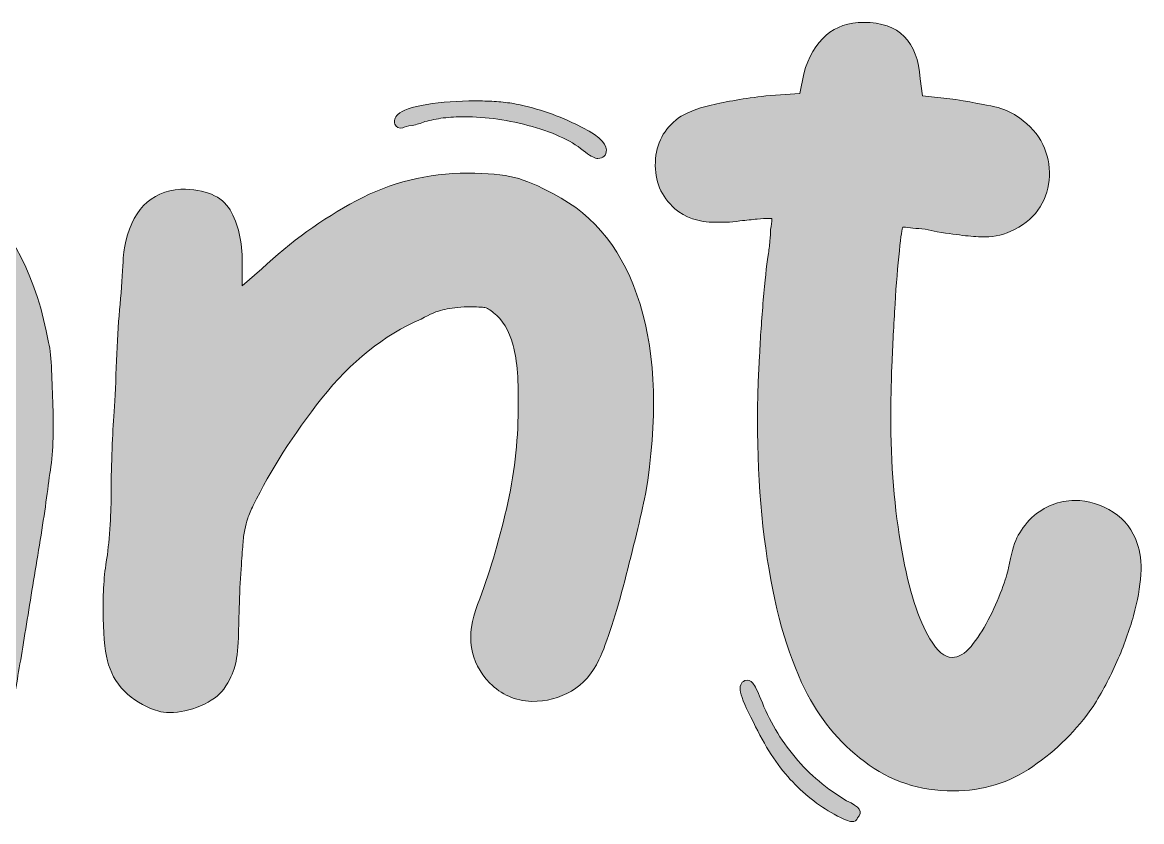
# Model space of a CAD drawing. Header units: inches. Extents: x 152 to 928, y -868 to -212.
# Drawn here: x 433.8 to 635.6, y -716.1 to -572 of the extents above; entities that cross this region are included whole.
import ezdxf

# ---------------------------------------------------------------- set-up
doc = ezdxf.new("R2010")
doc.units = ezdxf.units.IN
doc.header["$MEASUREMENT"] = 0
doc.layers.add('Layer 1', color=7, linetype='Continuous')

# ---------------------------------------------------------------- blocks, each defined once
blk = doc.blocks.new('block 3')
at = {"layer": 'Layer 1', "true_color": 0x2a4f7b}
h = blk.add_hatch(color=167, dxfattribs=at)
h.dxf.hatch_style = 2
edge = h.paths.add_edge_path()
edge.add_spline(control_points=[(634.81, -665.92), (635.4, -667.4), (635.62, -669.28), (635.48, -671.56), (635.33, -673.84), (634.88, -676.31), (634.15, -678.96), (633.41, -681.61), (632.42, -684.37), (631.17, -687.25), (629.91, -690.12), (628.48, -692.81), (626.86, -695.32), (623.91, -699.59), (620.3, -703.2), (616.02, -706.14), (611.75, -709.09), (606.96, -710.57), (601.66, -710.57), (595.62, -710.57), (590.28, -708.8), (585.64, -705.26), (580.99, -701.73), (577.42, -697.38), (574.92, -692.22), (571.68, -685.74), (569.32, -677.27), (567.85, -666.8), (566.37, -656.34), (566, -644.78), (566.74, -632.11), (566.89, -628.87), (567.11, -625.51), (567.41, -622.05), (567.7, -618.59), (567.99, -615.9), (568.29, -613.98), (568.43, -613.1), (568.54, -612.25), (568.62, -611.44), (568.69, -610.63), (568.73, -609.93), (568.73, -609.34), (568.88, -608.61), (568.95, -607.95), (568.95, -607.35), (568.95, -607.35), (568.29, -607.35), (568.29, -607.35), (567.85, -607.35), (567.18, -607.39), (566.3, -607.47), (565.41, -607.54), (564.38, -607.65), (563.2, -607.79), (562.32, -607.95), (561.51, -608.02), (560.77, -608.02), (560.04, -608.02), (559.38, -608.02), (558.78, -608.02), (555.69, -608.02), (553.26, -607.21), (551.49, -605.59), (548.99, -603.38), (547.81, -600.58), (547.95, -597.19), (548.1, -593.8), (549.5, -591.15), (552.15, -589.23), (553.34, -588.35), (555.29, -587.57), (558.01, -586.91), (560.74, -586.25), (564.01, -585.7), (567.85, -585.25), (567.85, -585.25), (574.03, -584.81), (574.03, -584.81), (574.03, -584.81), (574.7, -581.27), (574.7, -581.27), (576.46, -575.09), (580.07, -571.99), (585.53, -571.99), (591.86, -571.99), (595.25, -575.38), (595.69, -582.16), (595.69, -582.16), (596.14, -585.25), (596.14, -585.25), (596.14, -585.25), (602.1, -585.92), (602.1, -585.92), (605.78, -586.51), (608.32, -586.99), (609.73, -587.35), (611.13, -587.72), (612.41, -588.35), (613.59, -589.23), (615.51, -590.56), (616.91, -592.14), (617.79, -593.98), (618.68, -595.83), (619.08, -597.74), (619.01, -599.73), (618.93, -601.72), (618.38, -603.56), (617.35, -605.25), (616.32, -606.95), (614.77, -608.31), (612.71, -609.34), (610.94, -610.23), (609.18, -610.67), (607.41, -610.67), (606.37, -610.67), (605.2, -610.6), (603.87, -610.45), (602.54, -610.3), (600.85, -610.08), (598.79, -609.78), (597.31, -609.34), (595.84, -609.12), (594.37, -609.12), (593.78, -608.98), (593.19, -608.9), (592.6, -608.9), (592.45, -609.05), (592.23, -610.48), (591.94, -613.21), (591.64, -615.94), (591.38, -619.14), (591.16, -622.82), (590.94, -626.51), (590.75, -630.19), (590.61, -633.87), (590.46, -637.56), (590.39, -640.51), (590.39, -642.72), (590.39, -651.7), (591.05, -659.84), (592.38, -667.14), (593.7, -674.43), (595.4, -679.77), (597.46, -683.16), (598.79, -685.37), (600.11, -686.48), (601.44, -686.48), (602.62, -686.48), (603.76, -685.81), (604.87, -684.49), (605.97, -683.16), (607, -681.58), (607.96, -679.74), (608.92, -677.89), (609.73, -676.09), (610.39, -674.32), (611.05, -672.55), (611.46, -671.23), (611.61, -670.34), (612.05, -667.99), (612.56, -666.18), (613.15, -664.93), (613.74, -663.68), (614.62, -662.46), (615.8, -661.28), (618.16, -659.22), (620.74, -658.19), (623.54, -658.19), (626.04, -658.19), (628.36, -658.89), (630.5, -660.29), (632.64, -661.69), (634.07, -663.57), (634.81, -665.92)], knot_values=[0, 0, 0, 0, 1, 1, 1, 2, 2, 2, 3, 3, 3, 4, 4, 4, 5, 5, 5, 6, 6, 6, 7, 7, 7, 8, 8, 8, 9, 9, 9, 10, 10, 10, 11, 11, 11, 12, 12, 12, 13, 13, 13, 14, 14, 14, 15, 15, 15, 16, 16, 16, 17, 17, 17, 18, 18, 18, 19, 19, 19, 20, 20, 20, 21, 21, 21, 22, 22, 22, 23, 23, 23, 24, 24, 24, 25, 25, 25, 26, 26, 26, 27, 27, 27, 28, 28, 28, 29, 29, 29, 30, 30, 30, 31, 31, 31, 32, 32, 32, 33, 33, 33, 34, 34, 34, 35, 35, 35, 36, 36, 36, 37, 37, 37, 38, 38, 38, 39, 39, 39, 40, 40, 40, 41, 41, 41, 42, 42, 42, 43, 43, 43, 44, 44, 44, 45, 45, 45, 46, 46, 46, 47, 47, 47, 48, 48, 48, 49, 49, 49, 50, 50, 50, 51, 51, 51, 52, 52, 52, 53, 53, 53, 54, 54, 54, 55, 55, 55, 56, 56, 56, 57, 57, 57, 58, 58, 58, 58], degree=3, periodic=1)
edge = h.paths.add_edge_path()
edge.add_spline(control_points=[(582.43, -712.33), (584.79, -713.36), (585.45, -714.39), (584.42, -715.43), (584.27, -715.87), (583.9, -716.09), (583.32, -716.09), (582.88, -716.09), (581.84, -715.65), (580.22, -714.77), (577.27, -713.14), (574.62, -711.04), (572.27, -708.47), (569.91, -705.89), (567.7, -702.46), (565.64, -698.19), (564.31, -695.69), (563.54, -693.88), (563.32, -692.78), (563.09, -691.67), (563.35, -690.97), (564.09, -690.67), (564.68, -690.53), (565.16, -690.67), (565.52, -691.12), (565.89, -691.56), (566.37, -692.52), (566.96, -693.99), (568.43, -697.82), (570.5, -701.32), (573.15, -704.49), (575.8, -707.65), (578.9, -710.27), (582.43, -712.33)], knot_values=[0, 0, 0, 0, 1, 1, 1, 2, 2, 2, 3, 3, 3, 4, 4, 4, 5, 5, 5, 6, 6, 6, 7, 7, 7, 8, 8, 8, 9, 9, 9, 10, 10, 10, 11, 11, 11, 11], degree=3, periodic=1)
h = blk.add_hatch(color=167, dxfattribs=at)
h.dxf.hatch_style = 2
edge = h.paths.add_edge_path()
edge.add_spline(control_points=[(529.61, -602.93), (537.13, -606.77), (542.32, -613.4), (545.19, -622.82), (548.07, -632.25), (548.4, -643.68), (546.19, -657.08), (545.75, -659.15), (545.19, -661.54), (544.54, -664.27), (543.87, -666.99), (543.17, -669.79), (542.43, -672.66), (541.69, -675.54), (540.92, -678.23), (540.11, -680.73), (539.3, -683.24), (538.53, -685.3), (537.79, -686.92), (536.61, -689.42), (534.95, -691.3), (532.82, -692.55), (530.68, -693.81), (528.29, -694.43), (525.64, -694.43), (522.69, -694.29), (520.18, -693.18), (518.12, -691.12), (514.44, -687.29), (513.7, -682.57), (515.91, -676.97), (517.97, -671.52), (519.7, -665.78), (521.11, -659.73), (522.5, -653.69), (523.21, -647.73), (523.21, -641.83), (523.35, -636.82), (523.06, -632.96), (522.32, -630.23), (521.58, -627.5), (520.4, -625.55), (518.79, -624.37), (518.2, -623.78), (517.6, -623.45), (517.02, -623.38), (516.43, -623.3), (515.25, -623.27), (513.48, -623.27), (511.86, -623.42), (510.57, -623.6), (509.61, -623.82), (508.65, -624.04), (507.36, -624.59), (505.75, -625.48), (498.97, -628.43), (493, -633.18), (487.84, -639.73), (482.68, -646.29), (478.56, -652.74), (475.47, -659.07), (475.03, -659.95), (474.69, -660.73), (474.47, -661.39), (474.25, -662.05), (474.06, -662.76), (473.92, -663.49), (473.77, -664.23), (473.66, -665.11), (473.59, -666.14), (473.51, -667.18), (473.4, -668.65), (473.26, -670.56), (473.11, -672.77), (473, -675.09), (472.92, -677.53), (472.85, -679.96), (472.81, -681.76), (472.81, -682.94), (472.67, -685.3), (472.45, -687.03), (472.15, -688.13), (471.86, -689.24), (471.19, -690.6), (470.16, -692.22), (469.28, -693.4), (467.88, -694.4), (465.96, -695.21), (464.05, -696.02), (462.21, -696.42), (460.44, -696.42), (459.55, -696.42), (458.89, -696.35), (458.45, -696.2), (456.38, -695.61), (454.51, -694.58), (452.81, -693.1), (451.12, -691.63), (449.98, -689.87), (449.39, -687.8), (448.8, -686.03), (448.47, -683.24), (448.39, -679.4), (448.32, -675.57), (448.5, -672.19), (448.95, -669.24), (449.24, -667.62), (449.46, -665.67), (449.61, -663.38), (449.75, -661.1), (449.83, -659.15), (449.83, -657.52), (449.83, -655.76), (449.86, -653.54), (449.94, -650.89), (450.01, -648.24), (450.12, -645.89), (450.27, -643.82), (450.42, -641.76), (450.57, -639), (450.71, -635.53), (450.86, -632.07), (451.01, -628.87), (451.16, -625.92), (451.45, -623.12), (451.67, -620.39), (451.82, -617.74), (451.96, -615.09), (452.11, -613.4), (452.26, -612.66), (453.44, -606.03), (456.83, -602.49), (462.43, -602.05), (466.85, -602.05), (469.79, -603.3), (471.27, -605.81), (472.74, -608.31), (473.48, -611.48), (473.48, -615.31), (473.48, -615.31), (473.48, -619.51), (473.48, -619.51), (473.48, -619.51), (477.01, -616.42), (477.01, -616.42), (482.17, -611.55), (487.84, -607.47), (494.03, -604.15), (500.22, -600.83), (506.92, -599.18), (514.14, -599.18), (517.68, -599.18), (520.48, -599.44), (522.54, -599.95), (524.6, -600.47), (526.96, -601.46), (529.61, -602.93)], knot_values=[0, 0, 0, 0, 1, 1, 1, 2, 2, 2, 3, 3, 3, 4, 4, 4, 5, 5, 5, 6, 6, 6, 7, 7, 7, 8, 8, 8, 9, 9, 9, 10, 10, 10, 11, 11, 11, 12, 12, 12, 13, 13, 13, 14, 14, 14, 15, 15, 15, 16, 16, 16, 17, 17, 17, 18, 18, 18, 19, 19, 19, 20, 20, 20, 21, 21, 21, 22, 22, 22, 23, 23, 23, 24, 24, 24, 25, 25, 25, 26, 26, 26, 27, 27, 27, 28, 28, 28, 29, 29, 29, 30, 30, 30, 31, 31, 31, 32, 32, 32, 33, 33, 33, 34, 34, 34, 35, 35, 35, 36, 36, 36, 37, 37, 37, 38, 38, 38, 39, 39, 39, 40, 40, 40, 41, 41, 41, 42, 42, 42, 43, 43, 43, 44, 44, 44, 45, 45, 45, 46, 46, 46, 47, 47, 47, 48, 48, 48, 49, 49, 49, 50, 50, 50, 51, 51, 51, 52, 52, 52, 52], degree=3, periodic=1)
edge = h.paths.add_edge_path()
edge.add_spline(control_points=[(502.43, -591), (501.69, -591.15), (501.21, -590.93), (500.99, -590.34), (500.77, -589.75), (500.96, -589.16), (501.55, -588.57), (502.28, -587.83), (504.01, -587.24), (506.74, -586.8), (509.46, -586.36), (512.38, -586.14), (515.47, -586.14), (516.65, -586.14), (517.79, -586.18), (518.9, -586.25), (520, -586.32), (521.07, -586.43), (522.1, -586.58), (526.08, -587.32), (529.91, -588.57), (533.59, -590.34), (537.27, -592.1), (539.12, -593.65), (539.12, -594.98), (539.12, -596.01), (538.6, -596.52), (537.57, -596.52), (537.13, -596.52), (536.39, -596.16), (535.36, -595.42), (533.15, -593.51), (529.95, -591.96), (525.75, -590.78), (521.55, -589.6), (517.46, -589.01), (513.48, -589.01), (512.16, -589.01), (510.9, -589.09), (509.72, -589.23), (508.54, -589.38), (507.44, -589.6), (506.41, -589.89), (505.67, -590.19), (504.9, -590.41), (504.09, -590.56), (503.28, -590.71), (502.72, -590.85), (502.43, -591)], knot_values=[0, 0, 0, 0, 1, 1, 1, 2, 2, 2, 3, 3, 3, 4, 4, 4, 5, 5, 5, 6, 6, 6, 7, 7, 7, 8, 8, 8, 9, 9, 9, 10, 10, 10, 11, 11, 11, 12, 12, 12, 13, 13, 13, 14, 14, 14, 15, 15, 15, 16, 16, 16, 16], degree=3, periodic=1)
h = blk.add_hatch(color=167, dxfattribs=at)
h.dxf.hatch_style = 2
edge = h.paths.add_edge_path()
edge.add_spline(control_points=[(438.56, -629.68), (438.85, -631), (439.04, -632.7), (439.11, -634.76), (439.19, -636.82), (439.26, -638.96), (439.34, -641.17), (439.41, -643.38), (439.41, -645.55), (439.34, -647.69), (439.26, -649.82), (439.08, -651.7), (438.78, -653.32), (438.34, -657.01), (437.71, -661.32), (436.9, -666.25), (436.09, -671.19), (435.32, -675.94), (434.58, -680.51), (433.84, -685.08), (433.18, -689.02), (432.59, -692.33), (432, -695.65), (431.63, -697.53), (431.49, -697.97), (430.75, -700.33), (429.35, -702.24), (427.29, -703.71), (425.22, -705.18), (422.94, -705.92), (420.44, -705.92), (418.08, -705.92), (415.94, -705.34), (414.03, -704.16), (412.11, -702.98), (410.71, -701.21), (409.83, -698.85), (409.83, -698.85), (408.95, -697.08), (408.95, -697.08), (408.95, -697.08), (405.41, -698.41), (405.41, -698.41), (401.43, -699.74), (397.3, -700.4), (393.03, -700.4), (388.32, -700.4), (383.75, -699.55), (379.33, -697.86), (374.91, -696.16), (371.01, -693.84), (367.62, -690.89), (364.23, -687.95), (361.5, -684.41), (359.44, -680.29), (357.38, -676.16), (356.35, -671.59), (356.35, -666.58), (356.35, -660.84), (357.63, -655.42), (360.21, -650.34), (362.79, -645.26), (366.18, -640.76), (370.38, -636.86), (374.58, -632.96), (379.33, -629.9), (384.64, -627.69), (389.94, -625.48), (395.39, -624.37), (400.99, -624.37), (403.64, -624.37), (406.59, -624.74), (409.83, -625.48), (410.42, -625.63), (411.01, -625.7), (411.6, -625.7), (412.48, -625.7), (412.26, -624.74), (410.94, -622.82), (409.02, -620.32), (406.51, -618.37), (403.42, -616.97), (400.33, -615.57), (397.01, -614.87), (393.48, -614.87), (389.79, -614.87), (385.96, -615.68), (381.98, -617.3), (379.33, -618.48), (377.04, -619.07), (375.13, -619.07), (371.89, -619.07), (369.24, -617.74), (367.17, -615.09), (365.11, -612.14), (364.56, -609.05), (365.52, -605.81), (366.47, -602.57), (368.87, -599.92), (372.7, -597.85), (376.09, -596.08), (379.92, -594.72), (384.19, -593.76), (388.46, -592.8), (392.59, -592.32), (396.57, -592.32), (408.5, -592.32), (417.97, -595.71), (424.97, -602.49), (431.97, -609.27), (436.5, -618.33), (438.56, -629.68)], knot_values=[0, 0, 0, 0, 1, 1, 1, 2, 2, 2, 3, 3, 3, 4, 4, 4, 5, 5, 5, 6, 6, 6, 7, 7, 7, 8, 8, 8, 9, 9, 9, 10, 10, 10, 11, 11, 11, 12, 12, 12, 13, 13, 13, 14, 14, 14, 15, 15, 15, 16, 16, 16, 17, 17, 17, 18, 18, 18, 19, 19, 19, 20, 20, 20, 21, 21, 21, 22, 22, 22, 23, 23, 23, 24, 24, 24, 25, 25, 25, 26, 26, 26, 27, 27, 27, 28, 28, 28, 29, 29, 29, 30, 30, 30, 31, 31, 31, 32, 32, 32, 33, 33, 33, 34, 34, 34, 35, 35, 35, 36, 36, 36, 37, 37, 37, 37], degree=3, periodic=1)
edge = h.paths.add_edge_path()
edge.add_spline(control_points=[(389.05, -705.7), (389.05, -705.7), (396.35, -705.7), (396.35, -705.7), (396.35, -705.7), (396.35, -707.03), (396.35, -707.03), (396.35, -707.77), (395.83, -708.28), (394.8, -708.58), (394.21, -708.72), (393.51, -708.8), (392.7, -708.8), (391.89, -708.8), (390.97, -708.8), (389.94, -708.8), (385.37, -708.8), (381.28, -708.32), (377.67, -707.36), (374.06, -706.4), (370.34, -704.45), (366.51, -701.5), (364.89, -700.33), (363.2, -698.74), (361.43, -696.75), (359.66, -694.76), (358.85, -693.55), (359, -693.1), (359.14, -692.52), (359.44, -692.22), (359.88, -692.22), (360.76, -692.22), (362.24, -693.25), (364.3, -695.32), (367.98, -699.15), (371.74, -701.84), (375.57, -703.38), (379.4, -704.93), (383.9, -705.7), (389.05, -705.7)], knot_values=[0, 0, 0, 0, 1, 1, 1, 2, 2, 2, 3, 3, 3, 4, 4, 4, 5, 5, 5, 6, 6, 6, 7, 7, 7, 8, 8, 8, 9, 9, 9, 10, 10, 10, 11, 11, 11, 12, 12, 12, 13, 13, 13, 13], degree=3, periodic=1)
edge = h.paths.add_edge_path()
edge.add_spline(control_points=[(414.47, -652.88), (414.47, -652.88), (411.82, -650.45), (411.82, -650.45), (409.17, -648.09), (406.22, -646.91), (402.98, -646.91), (400.62, -646.91), (398.19, -647.43), (395.68, -648.46), (393.18, -649.5), (390.82, -650.89), (388.61, -652.66), (386.4, -654.43), (384.56, -656.42), (383.09, -658.63), (381.61, -660.84), (380.73, -663.12), (380.44, -665.48), (380.29, -666.8), (380.51, -668.28), (381.1, -669.9), (383.31, -674.03), (387.36, -676.09), (393.25, -676.09), (396.2, -676.09), (398.78, -675.46), (400.99, -674.21), (403.2, -672.96), (405.33, -671.3), (407.4, -669.24), (409.9, -666.88), (411.52, -665.04), (412.26, -663.71), (413, -662.38), (413.59, -660.32), (414.03, -657.52), (414.03, -657.52), (414.47, -652.88), (414.47, -652.88)], knot_values=[0, 0, 0, 0, 1, 1, 1, 2, 2, 2, 3, 3, 3, 4, 4, 4, 5, 5, 5, 6, 6, 6, 7, 7, 7, 8, 8, 8, 9, 9, 9, 10, 10, 10, 11, 11, 11, 12, 12, 12, 13, 13, 13, 13], degree=3, periodic=1)
at = {"layer": 'Layer 1', "lineweight": 0}
for points, knots in [([(634.81, -665.92), (635.4, -667.4), (635.62, -669.28), (635.48, -671.56), (635.33, -673.84), (634.88, -676.31), (634.15, -678.96), (633.41, -681.61), (632.42, -684.37), (631.17, -687.25), (629.91, -690.12), (628.48, -692.81), (626.86, -695.32), (623.91, -699.59), (620.3, -703.2), (616.02, -706.14), (611.75, -709.09), (606.96, -710.57), (601.66, -710.57), (595.62, -710.57), (590.28, -708.8), (585.64, -705.26), (580.99, -701.73), (577.42, -697.38), (574.92, -692.22), (571.68, -685.74), (569.32, -677.27), (567.85, -666.8), (566.37, -656.34), (566, -644.78), (566.74, -632.11), (566.89, -628.87), (567.11, -625.51), (567.41, -622.05), (567.7, -618.59), (567.99, -615.9), (568.29, -613.98), (568.43, -613.1), (568.54, -612.25), (568.62, -611.44), (568.69, -610.63), (568.73, -609.93), (568.73, -609.34), (568.88, -608.61), (568.95, -607.95), (568.95, -607.35), (568.95, -607.35), (568.29, -607.35), (568.29, -607.35), (567.85, -607.35), (567.18, -607.39), (566.3, -607.47), (565.41, -607.54), (564.38, -607.65), (563.2, -607.79), (562.32, -607.95), (561.51, -608.02), (560.77, -608.02), (560.04, -608.02), (559.38, -608.02), (558.78, -608.02), (555.69, -608.02), (553.26, -607.21), (551.49, -605.59), (548.99, -603.38), (547.81, -600.58), (547.95, -597.19), (548.1, -593.8), (549.5, -591.15), (552.15, -589.23), (553.34, -588.35), (555.29, -587.57), (558.01, -586.91), (560.74, -586.25), (564.01, -585.7), (567.85, -585.25), (567.85, -585.25), (574.03, -584.81), (574.03, -584.81), (574.03, -584.81), (574.7, -581.27), (574.7, -581.27), (576.46, -575.09), (580.07, -571.99), (585.53, -571.99), (591.86, -571.99), (595.25, -575.38), (595.69, -582.16), (595.69, -582.16), (596.14, -585.25), (596.14, -585.25), (596.14, -585.25), (602.1, -585.92), (602.1, -585.92), (605.78, -586.51), (608.32, -586.99), (609.73, -587.35), (611.13, -587.72), (612.41, -588.35), (613.59, -589.23), (615.51, -590.56), (616.91, -592.14), (617.79, -593.98), (618.68, -595.83), (619.08, -597.74), (619.01, -599.73), (618.93, -601.72), (618.38, -603.56), (617.35, -605.25), (616.32, -606.95), (614.77, -608.31), (612.71, -609.34), (610.94, -610.23), (609.18, -610.67), (607.41, -610.67), (606.37, -610.67), (605.2, -610.6), (603.87, -610.45), (602.54, -610.3), (600.85, -610.08), (598.79, -609.78), (597.31, -609.34), (595.84, -609.12), (594.37, -609.12), (593.78, -608.98), (593.19, -608.9), (592.6, -608.9), (592.45, -609.05), (592.23, -610.48), (591.94, -613.21), (591.64, -615.94), (591.38, -619.14), (591.16, -622.82), (590.94, -626.51), (590.75, -630.19), (590.61, -633.87), (590.46, -637.56), (590.39, -640.51), (590.39, -642.72), (590.39, -651.7), (591.05, -659.84), (592.38, -667.14), (593.7, -674.43), (595.4, -679.77), (597.46, -683.16), (598.79, -685.37), (600.11, -686.48), (601.44, -686.48), (602.62, -686.48), (603.76, -685.81), (604.87, -684.49), (605.97, -683.16), (607, -681.58), (607.96, -679.74), (608.92, -677.89), (609.73, -676.09), (610.39, -674.32), (611.05, -672.55), (611.46, -671.23), (611.61, -670.34), (612.05, -667.99), (612.56, -666.18), (613.15, -664.93), (613.74, -663.68), (614.62, -662.46), (615.8, -661.28), (618.16, -659.22), (620.74, -658.19), (623.54, -658.19), (626.04, -658.19), (628.36, -658.89), (630.5, -660.29), (632.64, -661.69), (634.07, -663.57), (634.81, -665.92)], [0, 0, 0, 0, 1, 1, 1, 2, 2, 2, 3, 3, 3, 4, 4, 4, 5, 5, 5, 6, 6, 6, 7, 7, 7, 8, 8, 8, 9, 9, 9, 10, 10, 10, 11, 11, 11, 12, 12, 12, 13, 13, 13, 14, 14, 14, 15, 15, 15, 16, 16, 16, 17, 17, 17, 18, 18, 18, 19, 19, 19, 20, 20, 20, 21, 21, 21, 22, 22, 22, 23, 23, 23, 24, 24, 24, 25, 25, 25, 26, 26, 26, 27, 27, 27, 28, 28, 28, 29, 29, 29, 30, 30, 30, 31, 31, 31, 32, 32, 32, 33, 33, 33, 34, 34, 34, 35, 35, 35, 36, 36, 36, 37, 37, 37, 38, 38, 38, 39, 39, 39, 40, 40, 40, 41, 41, 41, 42, 42, 42, 43, 43, 43, 44, 44, 44, 45, 45, 45, 46, 46, 46, 47, 47, 47, 48, 48, 48, 49, 49, 49, 50, 50, 50, 51, 51, 51, 52, 52, 52, 53, 53, 53, 54, 54, 54, 55, 55, 55, 56, 56, 56, 57, 57, 57, 58, 58, 58, 58]), ([(502.43, -591), (501.69, -591.15), (501.21, -590.93), (500.99, -590.34), (500.77, -589.75), (500.96, -589.16), (501.55, -588.57), (502.28, -587.83), (504.01, -587.24), (506.74, -586.8), (509.46, -586.36), (512.38, -586.14), (515.47, -586.14), (516.65, -586.14), (517.79, -586.18), (518.9, -586.25), (520, -586.32), (521.07, -586.43), (522.1, -586.58), (526.08, -587.32), (529.91, -588.57), (533.59, -590.34), (537.27, -592.1), (539.12, -593.65), (539.12, -594.98), (539.12, -596.01), (538.6, -596.52), (537.57, -596.52), (537.13, -596.52), (536.39, -596.16), (535.36, -595.42), (533.15, -593.51), (529.95, -591.96), (525.75, -590.78), (521.55, -589.6), (517.46, -589.01), (513.48, -589.01), (512.16, -589.01), (510.9, -589.09), (509.72, -589.23), (508.54, -589.38), (507.44, -589.6), (506.41, -589.89), (505.67, -590.19), (504.9, -590.41), (504.09, -590.56), (503.28, -590.71), (502.72, -590.85), (502.43, -591)], [0, 0, 0, 0, 1, 1, 1, 2, 2, 2, 3, 3, 3, 4, 4, 4, 5, 5, 5, 6, 6, 6, 7, 7, 7, 8, 8, 8, 9, 9, 9, 10, 10, 10, 11, 11, 11, 12, 12, 12, 13, 13, 13, 14, 14, 14, 15, 15, 15, 16, 16, 16, 16]), ([(438.56, -629.68), (438.85, -631), (439.04, -632.7), (439.11, -634.76), (439.19, -636.82), (439.26, -638.96), (439.34, -641.17), (439.41, -643.38), (439.41, -645.55), (439.34, -647.69), (439.26, -649.82), (439.08, -651.7), (438.78, -653.32), (438.34, -657.01), (437.71, -661.32), (436.9, -666.25), (436.09, -671.19), (435.32, -675.94), (434.58, -680.51), (433.84, -685.08), (433.18, -689.02), (432.59, -692.33), (432, -695.65), (431.63, -697.53), (431.49, -697.97), (430.75, -700.33), (429.35, -702.24), (427.29, -703.71), (425.22, -705.18), (422.94, -705.92), (420.44, -705.92), (418.08, -705.92), (415.94, -705.34), (414.03, -704.16), (412.11, -702.98), (410.71, -701.21), (409.83, -698.85), (409.83, -698.85), (408.95, -697.08), (408.95, -697.08), (408.95, -697.08), (405.41, -698.41), (405.41, -698.41), (401.43, -699.74), (397.3, -700.4), (393.03, -700.4), (388.32, -700.4), (383.75, -699.55), (379.33, -697.86), (374.91, -696.16), (371.01, -693.84), (367.62, -690.89), (364.23, -687.95), (361.5, -684.41), (359.44, -680.29), (357.38, -676.16), (356.35, -671.59), (356.35, -666.58), (356.35, -660.84), (357.63, -655.42), (360.21, -650.34), (362.79, -645.26), (366.18, -640.76), (370.38, -636.86), (374.58, -632.96), (379.33, -629.9), (384.64, -627.69), (389.94, -625.48), (395.39, -624.37), (400.99, -624.37), (403.64, -624.37), (406.59, -624.74), (409.83, -625.48), (410.42, -625.63), (411.01, -625.7), (411.6, -625.7), (412.48, -625.7), (412.26, -624.74), (410.94, -622.82), (409.02, -620.32), (406.51, -618.37), (403.42, -616.97), (400.33, -615.57), (397.01, -614.87), (393.48, -614.87), (389.79, -614.87), (385.96, -615.68), (381.98, -617.3), (379.33, -618.48), (377.04, -619.07), (375.13, -619.07), (371.89, -619.07), (369.24, -617.74), (367.17, -615.09), (365.11, -612.14), (364.56, -609.05), (365.52, -605.81), (366.47, -602.57), (368.87, -599.92), (372.7, -597.85), (376.09, -596.08), (379.92, -594.72), (384.19, -593.76), (388.46, -592.8), (392.59, -592.32), (396.57, -592.32), (408.5, -592.32), (417.97, -595.71), (424.97, -602.49), (431.97, -609.27), (436.5, -618.33), (438.56, -629.68)], [0, 0, 0, 0, 1, 1, 1, 2, 2, 2, 3, 3, 3, 4, 4, 4, 5, 5, 5, 6, 6, 6, 7, 7, 7, 8, 8, 8, 9, 9, 9, 10, 10, 10, 11, 11, 11, 12, 12, 12, 13, 13, 13, 14, 14, 14, 15, 15, 15, 16, 16, 16, 17, 17, 17, 18, 18, 18, 19, 19, 19, 20, 20, 20, 21, 21, 21, 22, 22, 22, 23, 23, 23, 24, 24, 24, 25, 25, 25, 26, 26, 26, 27, 27, 27, 28, 28, 28, 29, 29, 29, 30, 30, 30, 31, 31, 31, 32, 32, 32, 33, 33, 33, 34, 34, 34, 35, 35, 35, 36, 36, 36, 37, 37, 37, 37]), ([(529.61, -602.93), (537.13, -606.77), (542.32, -613.4), (545.19, -622.82), (548.07, -632.25), (548.4, -643.68), (546.19, -657.08), (545.75, -659.15), (545.19, -661.54), (544.54, -664.27), (543.87, -666.99), (543.17, -669.79), (542.43, -672.66), (541.69, -675.54), (540.92, -678.23), (540.11, -680.73), (539.3, -683.24), (538.53, -685.3), (537.79, -686.92), (536.61, -689.42), (534.95, -691.3), (532.82, -692.55), (530.68, -693.81), (528.29, -694.43), (525.64, -694.43), (522.69, -694.29), (520.18, -693.18), (518.12, -691.12), (514.44, -687.29), (513.7, -682.57), (515.91, -676.97), (517.97, -671.52), (519.7, -665.78), (521.11, -659.73), (522.5, -653.69), (523.21, -647.73), (523.21, -641.83), (523.35, -636.82), (523.06, -632.96), (522.32, -630.23), (521.58, -627.5), (520.4, -625.55), (518.79, -624.37), (518.2, -623.78), (517.6, -623.45), (517.02, -623.38), (516.43, -623.3), (515.25, -623.27), (513.48, -623.27), (511.86, -623.42), (510.57, -623.6), (509.61, -623.82), (508.65, -624.04), (507.36, -624.59), (505.75, -625.48), (498.97, -628.43), (493, -633.18), (487.84, -639.73), (482.68, -646.29), (478.56, -652.74), (475.47, -659.07), (475.03, -659.95), (474.69, -660.73), (474.47, -661.39), (474.25, -662.05), (474.06, -662.76), (473.92, -663.49), (473.77, -664.23), (473.66, -665.11), (473.59, -666.14), (473.51, -667.18), (473.4, -668.65), (473.26, -670.56), (473.11, -672.77), (473, -675.09), (472.92, -677.53), (472.85, -679.96), (472.81, -681.76), (472.81, -682.94), (472.67, -685.3), (472.45, -687.03), (472.15, -688.13), (471.86, -689.24), (471.19, -690.6), (470.16, -692.22), (469.28, -693.4), (467.88, -694.4), (465.96, -695.21), (464.05, -696.02), (462.21, -696.42), (460.44, -696.42), (459.55, -696.42), (458.89, -696.35), (458.45, -696.2), (456.38, -695.61), (454.51, -694.58), (452.81, -693.1), (451.12, -691.63), (449.98, -689.87), (449.39, -687.8), (448.8, -686.03), (448.47, -683.24), (448.39, -679.4), (448.32, -675.57), (448.5, -672.19), (448.95, -669.24), (449.24, -667.62), (449.46, -665.67), (449.61, -663.38), (449.75, -661.1), (449.83, -659.15), (449.83, -657.52), (449.83, -655.76), (449.86, -653.54), (449.94, -650.89), (450.01, -648.24), (450.12, -645.89), (450.27, -643.82), (450.42, -641.76), (450.57, -639), (450.71, -635.53), (450.86, -632.07), (451.01, -628.87), (451.16, -625.92), (451.45, -623.12), (451.67, -620.39), (451.82, -617.74), (451.96, -615.09), (452.11, -613.4), (452.26, -612.66), (453.44, -606.03), (456.83, -602.49), (462.43, -602.05), (466.85, -602.05), (469.79, -603.3), (471.27, -605.81), (472.74, -608.31), (473.48, -611.48), (473.48, -615.31), (473.48, -615.31), (473.48, -619.51), (473.48, -619.51), (473.48, -619.51), (477.01, -616.42), (477.01, -616.42), (482.17, -611.55), (487.84, -607.47), (494.03, -604.15), (500.22, -600.83), (506.92, -599.18), (514.14, -599.18), (517.68, -599.18), (520.48, -599.44), (522.54, -599.95), (524.6, -600.47), (526.96, -601.46), (529.61, -602.93)], [0, 0, 0, 0, 1, 1, 1, 2, 2, 2, 3, 3, 3, 4, 4, 4, 5, 5, 5, 6, 6, 6, 7, 7, 7, 8, 8, 8, 9, 9, 9, 10, 10, 10, 11, 11, 11, 12, 12, 12, 13, 13, 13, 14, 14, 14, 15, 15, 15, 16, 16, 16, 17, 17, 17, 18, 18, 18, 19, 19, 19, 20, 20, 20, 21, 21, 21, 22, 22, 22, 23, 23, 23, 24, 24, 24, 25, 25, 25, 26, 26, 26, 27, 27, 27, 28, 28, 28, 29, 29, 29, 30, 30, 30, 31, 31, 31, 32, 32, 32, 33, 33, 33, 34, 34, 34, 35, 35, 35, 36, 36, 36, 37, 37, 37, 38, 38, 38, 39, 39, 39, 40, 40, 40, 41, 41, 41, 42, 42, 42, 43, 43, 43, 44, 44, 44, 45, 45, 45, 46, 46, 46, 47, 47, 47, 48, 48, 48, 49, 49, 49, 50, 50, 50, 51, 51, 51, 52, 52, 52, 52]), ([(582.43, -712.33), (584.79, -713.36), (585.45, -714.39), (584.42, -715.43), (584.27, -715.87), (583.9, -716.09), (583.32, -716.09), (582.88, -716.09), (581.84, -715.65), (580.22, -714.77), (577.27, -713.14), (574.62, -711.04), (572.27, -708.47), (569.91, -705.89), (567.7, -702.46), (565.64, -698.19), (564.31, -695.69), (563.54, -693.88), (563.32, -692.78), (563.09, -691.67), (563.35, -690.97), (564.09, -690.67), (564.68, -690.53), (565.16, -690.67), (565.52, -691.12), (565.89, -691.56), (566.37, -692.52), (566.96, -693.99), (568.43, -697.82), (570.5, -701.32), (573.15, -704.49), (575.8, -707.65), (578.9, -710.27), (582.43, -712.33)], [0, 0, 0, 0, 1, 1, 1, 2, 2, 2, 3, 3, 3, 4, 4, 4, 5, 5, 5, 6, 6, 6, 7, 7, 7, 8, 8, 8, 9, 9, 9, 10, 10, 10, 11, 11, 11, 11])]:
    blk.add_open_spline(points, degree=3, knots=knots, dxfattribs=at)
blk = doc.blocks.new('block 2')
at = {"layer": 'Layer 1'}
blk.add_blockref('block 3', (0, 0), dxfattribs=at)

msp = doc.modelspace()

# ---------------------------------------------------------------- block references
at = {"layer": 'Layer 1'}
msp.add_blockref('block 2', (0, 0), dxfattribs=at)

doc.saveas('drawing.dxf')
